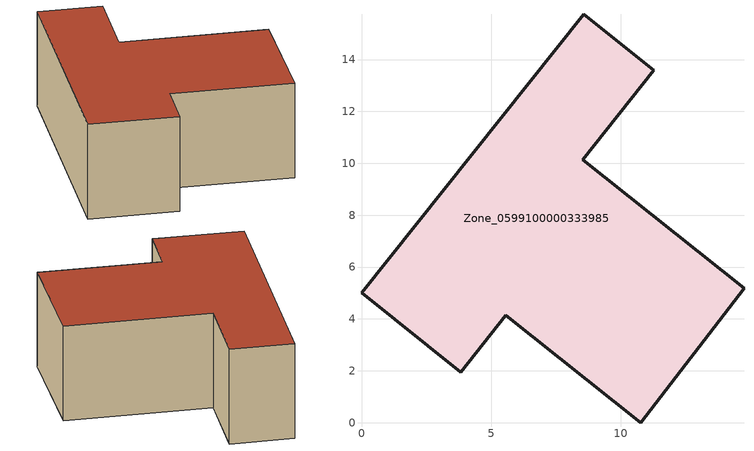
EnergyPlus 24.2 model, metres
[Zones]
Zone_0599100000333985
 floor ground (C_G): 3.83,1.95 0,5 8.56,15.74 11.27,13.58 8.53,10.13 14.75,5.18 10.76,0 5.57,4.14 z0.45
 wall outside (C_F): 0,5 3.83,1.95 5.57,4.14 10.76,0 14.75,5.18 8.53,10.13 11.27,13.58 8.56,15.74 0,5 z0.45:5.92
 roof outside (C_R): 14.75,5.18 8.53,10.13 11.27,13.58 8.56,15.74 0,5 3.83,1.95 5.57,4.14 10.76,0 z5.92
[BUILDING]
Pand.0599100000333985: North Axis=0; Terrain=City; Loads Convergence Tolerance Value=0.04; Temperature Convergence Tolerance Value=0.4; Solar Distribution=FullExterior; Maximum Number of Warmup Days=25; Minimum Number of Warmup Days=1
[Site:Location]
Rotterdam.The.Hague.AP_ZH_NLD Design_Conditions: Latitude=51.96; Longitude=4.45; Time Zone=1; Elevation=-4.5
[SITE:GROUNDTEMPERATURE:BUILDINGSURFACE]
18, 18, 18, 18, 18, 18, 18, 18, 18, 18, 18, 18
[MATERIAL] Thermal Absorptance=0.9; Solar Absorptance=0.7; Visible Absorptance=0.7
Name | Roughness | Thickness | Conductivity | Density | Specific Heat
G.TI.1975-1991 | MediumSmooth | 0.15 | 0.288461 | 540 | 1210
F.TI.1975-1991 | Rough | 0.3 | 0.230769 | 1920 | 840
R.TI.1975-1991 | MediumRough | 0.2 | 0.153846 | 1500 | 1000
[CONSTRUCTION]
C_G: G.TI.1975-1991
C_F: F.TI.1975-1991
C_R: R.TI.1975-1991
[ZONE]
Zone_0599100000333985: Type=1; Multiplier=1; Ceiling Height=Autocalculate; Volume=Autocalculate; Floor Area=autocalculate; Part of Total Floor Area=Yes
[ZONEINFILTRATION:DESIGNFLOWRATE]
Infil_Zone_0599100000333985: Zone or ZoneList or Space or SpaceList=Zone_0599100000333985; Schedule=AlwaysOn; Design Flow Rate Calculation Method=Flow/Area; Flow Rate per Floor Area=0.003; Constant Term Coefficient=1; Temperature Term Coefficient=0; Velocity Term Coefficient=0; Velocity Squared Term Coefficient=0
[HVACTEMPLATE:ZONE:IDEALLOADSAIRSYSTEM]
Zone_0599100000333985: Maximum Heating Supply Air Temperature=50; Minimum Cooling Supply Air Temperature=13; Maximum Heating Supply Air Humidity Ratio=0.0156; Minimum Cooling Supply Air Humidity Ratio=0.0077; Heating Limit=NoLimit; Cooling Limit=NoLimit; Dehumidification Control Type=ConstantSensibleHeatRatio; Cooling Sensible Heat Ratio=0.7; Dehumidification Setpoint=60; Humidification Control Type=None; Humidification Setpoint=30; Outdoor Air Method=None; Outdoor Air Flow Rate per Person=0.00944; Outdoor Air Flow Rate per Zone Floor Area=0; Outdoor Air Flow Rate per Zone=0; Demand Controlled Ventilation Type=None; Outdoor Air Economizer Type=NoEconomizer; Heat Recovery Type=None; Sensible Heat Recovery Effectiveness=0.7; Latent Heat Recovery Effectiveness=0.65
[ZONECONTROL:THERMOSTAT]
ThermostatControl_Zone_0599100000333985: Zone or ZoneList=Zone_0599100000333985; Control Type Schedule=DualSetpointControlType; Control 1=Thermostat_Zone_0599100000333985; Temperature Difference Between Cutout And Setpoint=0
[THERMOSTATSETPOINT:DUALSETPOINT]
Thermostat_Zone_0599100000333985: Heating Setpoint Temperature Schedule=HeatingSetpoint_Zone_0599100000333985; Cooling Setpoint Temperature Schedule=CoolingSetpoint_Zone_0599100000333985
[SCHEDULE:COMPACT]
HeatingSetpoint_Zone_0599100000333985: Through: 12/31, For: AllDays, Until: 24:00, 21
CoolingSetpoint_Zone_0599100000333985: Through: 12/31, For: AllDays, Until: 24:00, 24
DualSetpointControlType: Through: 12/31, For: AllDays, Until: 24:00, 4
AlwaysOn: Through: 12/31, For: AllDays, Until: 24:00, 1
